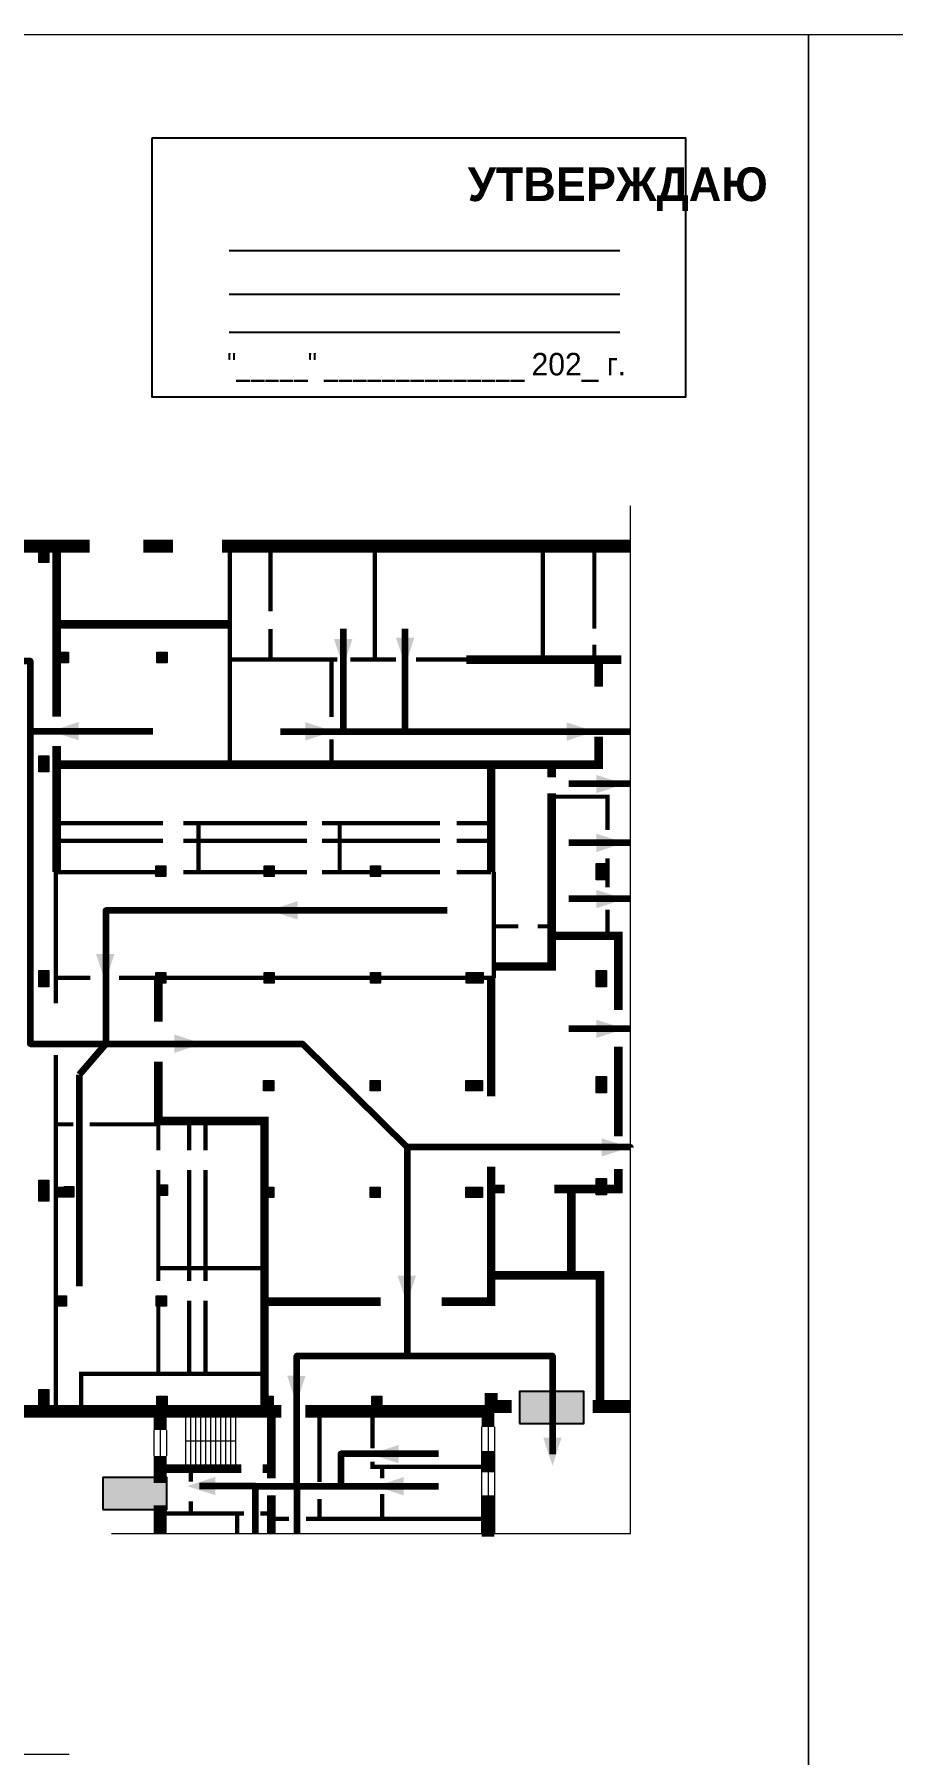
# Model space of a CAD drawing. Header units: millimetres. Extents: x 13810 to 67229, y 12374 to 21950.
# Drawn here: x 37047.2 to 37200, y 15426.2 to 15732.6 of the extents above; entities that cross this region are included whole.
import ezdxf

# ---------------------------------------------------------------- set-up
doc = ezdxf.new("R2010")
doc.units = ezdxf.units.MM
doc.layers.add('План_Штампы', color=7, linetype='Continuous')
doc.styles.add('обычный', font='arial.ttf')

# ---------------------------------------------------------------- blocks, each defined once
blk = doc.blocks.new('A$C7B4425F7')
at = {"true_color": 0xffffff}
blk.add_hatch(color=7, dxfattribs=at).paths.add_polyline_path([(0, 0), (-16, 0), (-16, -8), (0, -8)])
h = blk.add_hatch(color=126)
h.paths.add_polyline_path([(-0.2, -0.2), (-15.8, -0.2), (-15.8, -7.8), (-0.2, -7.8)])
h.paths.add_polyline_path([(-11.76, -2.03), (-11.76, -3.66), (-11.17, -3.66, -0.568275), (-11.17, -6.18), (-12.58, -6.18), (-12.58, -2.03)], flags=16)
h.paths.add_polyline_path([(-13.33, -4.12, -0.495768), (-13.59, -6.18), (-15.03, -6.18), (-15.03, -2.03), (-13.59, -2.03, -0.487973)], flags=16)
h.paths.add_polyline_path([(-10.25, -2.03), (-9.48, -2.03), (-9.48, -6.18), (-10.25, -6.18)], flags=16)
h.paths.add_polyline_path([(-13.84, -3.69), (-14.24, -3.69), (-14.24, -3.03), (-13.9, -3.03, -0.692621)], flags=0)
h.paths.add_polyline_path([(-9.15, -2.03), (-8.4, -2.03), (-8.04, -3.07), (-7.68, -2.03), (-6.93, -2.03), (-7.64, -4.1), (-6.93, -6.18), (-7.68, -6.18), (-8.04, -5.14), (-8.4, -6.18), (-9.15, -6.18), (-8.44, -4.1)], flags=16)
h.paths.add_polyline_path([(-11.76, -4.46), (-11.42, -4.46, -0.692621), (-11.36, -5.12), (-11.76, -5.12)], flags=0)
h.paths.add_polyline_path([(-13.9, -5.2), (-14.24, -5.2), (-14.24, -4.55), (-13.84, -4.55, -0.708038)], flags=0)
edge = h.paths.add_edge_path(flags=16)
edge.add_ellipse((-5.51, -4.08), major_axis=(0, 2.05), ratio=0.586184, start_angle=0, end_angle=360)
edge = h.paths.add_edge_path(flags=0)
edge.add_ellipse((-5.51, -4.08), major_axis=(0, 1.14), ratio=0.454828, start_angle=0, end_angle=360)
h.paths.add_polyline_path([(-4.13, -4.96, 0.377264), (-3.48, -4.52, 0.0555), (-3.16, -2.03), (-1.66, -2.03), (-1.66, -4.96), (-0.96, -4.96), (-0.96, -7.01), (-1.75, -7.01), (-1.75, -6.18), (-3.3, -6.18), (-3.3, -7.02), (-4.13, -7.02)], flags=16)
h.paths.add_polyline_path([(-2.73, -2.91), (-2.28, -2.91), (-2.28, -4.96), (-3.05, -4.96, 0.079136)], flags=0)
at = {"color": 126}
blk.add_lwpolyline([(-16, -8), (0, -8), (0, 0), (-16, 0)], close=True, dxfattribs=at)

msp = doc.modelspace()

# ---------------------------------------------------------------- hatches: boundary and pattern name
at = {"lineweight": 0}
h = msp.add_hatch(color=256, dxfattribs=at)
h.dxf.hatch_style = 1
h.paths.add_polyline_path([(37047.98, 15638.57), (37049.78, 15638.57), (37049.78, 15641.46), (37047.98, 15641.46)])
h = msp.add_hatch(color=256, dxfattribs=at)
h.dxf.hatch_style = 1
h.paths.add_polyline_path([(37053.28, 15620.71), (37053.28, 15622.58), (37051.48, 15622.58), (37051.48, 15620.71)])
h = msp.add_hatch(color=256, dxfattribs=at)
h.dxf.hatch_style = 1
h.paths.add_polyline_path([(37070.81, 15620.71), (37070.81, 15622.58), (37069.01, 15622.58), (37069.01, 15620.71)])
h = msp.add_hatch(color=256, dxfattribs=at)
h.dxf.hatch_style = 1
h.paths.add_polyline_path([(37047.98, 15601.26), (37049.78, 15601.26), (37049.78, 15604.15), (37047.98, 15604.15)])
h = msp.add_hatch(color=256, dxfattribs=at)
h.dxf.hatch_style = 1
h.paths.add_polyline_path([(37070.62, 15582.64), (37070.62, 15584.51), (37068.82, 15584.51), (37068.82, 15582.64)])
h = msp.add_hatch(color=256, dxfattribs=at)
h.dxf.hatch_style = 1
h.paths.add_polyline_path([(37089.91, 15582.64), (37089.91, 15584.51), (37088.11, 15584.51), (37088.11, 15582.64)])
h = msp.add_hatch(color=256, dxfattribs=at)
h.dxf.hatch_style = 1
h.paths.add_polyline_path([(37108.85, 15582.64), (37108.85, 15584.51), (37107.05, 15584.51), (37107.05, 15582.64)])
h = msp.add_hatch(color=256, dxfattribs=at)
h.dxf.hatch_style = 1
h.paths.add_polyline_path([(37147.25, 15582.05), (37149.05, 15582.05), (37149.05, 15584.94), (37147.25, 15584.94)])
h = msp.add_hatch(color=256, dxfattribs=at)
h.dxf.hatch_style = 1
h.paths.add_polyline_path([(37047.98, 15562.99), (37049.78, 15562.99), (37049.78, 15565.88), (37047.98, 15565.88)])
h = msp.add_hatch(color=256, dxfattribs=at)
h.dxf.hatch_style = 1
h.paths.add_polyline_path([(37047.98, 15562.99), (37049.78, 15562.99), (37049.78, 15565.88), (37047.98, 15565.88)])
h = msp.add_hatch(color=256, dxfattribs=at)
h.dxf.hatch_style = 1
h.paths.add_polyline_path([(37070.62, 15563.63), (37070.62, 15565.51), (37068.82, 15565.51), (37068.82, 15563.63)])
h = msp.add_hatch(color=256, dxfattribs=at)
h.dxf.hatch_style = 1
h.paths.add_polyline_path([(37089.91, 15563.63), (37089.91, 15565.51), (37088.11, 15565.51), (37088.11, 15563.63)])
h = msp.add_hatch(color=256, dxfattribs=at)
h.dxf.hatch_style = 1
h.paths.add_polyline_path([(37108.85, 15563.63), (37108.85, 15565.51), (37107.05, 15565.51), (37107.05, 15563.63)])
h = msp.add_hatch(color=256, dxfattribs=at)
h.dxf.hatch_style = 1
h.paths.add_polyline_path([(37127.09, 15563.63), (37127.09, 15565.51), (37124.1, 15565.51), (37124.1, 15563.63)])
h = msp.add_hatch(color=256, dxfattribs=at)
h.dxf.hatch_style = 1
h.paths.add_polyline_path([(37147.25, 15562.99), (37149.05, 15562.99), (37149.05, 15565.88), (37147.25, 15565.88)])
h = msp.add_hatch(color=256, dxfattribs=at)
h.dxf.hatch_style = 1
h.paths.add_polyline_path([(37089.82, 15544.44), (37089.82, 15546.31), (37088.02, 15546.31), (37088.02, 15544.44)])
h = msp.add_hatch(color=256, dxfattribs=at)
h.dxf.hatch_style = 1
h.paths.add_polyline_path([(37108.76, 15544.44), (37108.76, 15546.31), (37106.96, 15546.31), (37106.96, 15544.44)])
h = msp.add_hatch(color=256, dxfattribs=at)
h.dxf.hatch_style = 1
h.paths.add_polyline_path([(37127, 15544.44), (37127, 15546.31), (37124.01, 15546.31), (37124.01, 15544.44)])
h = msp.add_hatch(color=256, dxfattribs=at)
h.dxf.hatch_style = 1
h.paths.add_polyline_path([(37147.25, 15544.12), (37149.05, 15544.12), (37149.05, 15547), (37147.25, 15547)])
h = msp.add_hatch(color=256, dxfattribs=at)
h.dxf.hatch_style = 1
h.paths.add_polyline_path([(37047.98, 15525.67), (37049.78, 15525.67), (37049.78, 15528.56), (37047.98, 15528.56)])
h = msp.add_hatch(color=256, dxfattribs=at)
h.dxf.hatch_style = 1
h.paths.add_polyline_path([(37047.98, 15525.67), (37049.78, 15525.67), (37049.78, 15528.56), (37047.98, 15528.56)])
h = msp.add_hatch(color=256, dxfattribs=at)
h.dxf.hatch_style = 1
h.paths.add_polyline_path([(37047.98, 15524.81), (37049.78, 15524.81), (37049.78, 15527.7), (37047.98, 15527.7)])
h = msp.add_hatch(color=256, dxfattribs=at)
h.dxf.hatch_style = 1
h.paths.add_polyline_path([(37054.22, 15525.51), (37054.22, 15527.38), (37050.99, 15527.38), (37050.99, 15525.51)])
h = msp.add_hatch(color=256, dxfattribs=at)
h.dxf.hatch_style = 1
h.paths.add_polyline_path([(37070.87, 15525.81), (37070.87, 15527.68), (37069.07, 15527.68), (37069.07, 15525.81)])
h = msp.add_hatch(color=256, dxfattribs=at)
h.dxf.hatch_style = 1
h.paths.add_polyline_path([(37089.82, 15525.44), (37089.82, 15527.31), (37088.02, 15527.31), (37088.02, 15525.44)])
h = msp.add_hatch(color=256, dxfattribs=at)
h.dxf.hatch_style = 1
h.paths.add_polyline_path([(37108.76, 15525.44), (37108.76, 15527.31), (37106.96, 15527.31), (37106.96, 15525.44)])
h = msp.add_hatch(color=256, dxfattribs=at)
h.dxf.hatch_style = 1
h.paths.add_polyline_path([(37127, 15525.44), (37127, 15527.31), (37124.01, 15527.31), (37124.01, 15525.44)])
h = msp.add_hatch(color=256, dxfattribs=at)
h.dxf.hatch_style = 1
h.paths.add_polyline_path([(37147.25, 15525.92), (37149.05, 15525.92), (37149.05, 15528.81), (37147.25, 15528.81)])
h = msp.add_hatch(color=256, dxfattribs=at)
h.dxf.hatch_style = 1
h.paths.add_polyline_path([(37052.92, 15506.08), (37052.92, 15507.95), (37051.12, 15507.95), (37051.12, 15506.08)])
h = msp.add_hatch(color=256, dxfattribs=at)
h.dxf.hatch_style = 1
h.paths.add_polyline_path([(37070.7, 15506.08), (37070.7, 15507.95), (37068.9, 15507.95), (37068.9, 15506.08)])
h = msp.add_hatch(color=256, dxfattribs=at)
h.dxf.hatch_style = 1
h.paths.add_polyline_path([(37047.98, 15488.36), (37049.78, 15488.36), (37049.78, 15491.25), (37047.98, 15491.25)])
h = msp.add_hatch(color=256, dxfattribs=at)
h.dxf.hatch_style = 1
h.paths.add_polyline_path([(37070.81, 15488.22), (37070.81, 15490.09), (37069.01, 15490.09), (37069.01, 15488.22)])
h = msp.add_hatch(color=256, dxfattribs=at)
h.dxf.hatch_style = 1
h.paths.add_polyline_path([(37089.71, 15488.22), (37089.71, 15490.09), (37087.91, 15490.09), (37087.91, 15488.22)])
h = msp.add_hatch(color=256, dxfattribs=at)
h.dxf.hatch_style = 1
h.paths.add_polyline_path([(37109.06, 15488.22), (37109.06, 15490.09), (37107.26, 15490.09), (37107.26, 15488.22)])
h = msp.add_hatch(color=256, dxfattribs=at)
h.dxf.hatch_style = 1
h.paths.add_polyline_path([(37047.98, 15486.92), (37049.78, 15486.92), (37049.78, 15489.81), (37047.98, 15489.81)])

# ---------------------------------------------------------------- linework, layer by layer
at = {"color": 126, "lineweight": 0, "true_color": 0x008754}
for points in [[(36585.05, 15732.64), (37185.05, 15732.64), (37185.05, 15337.64), (36585.05, 15337.64)], [(36585.05, 15732.64), (37185.05, 15732.64), (37185.05, 15337.64), (36585.05, 15337.64)], [(36585.05, 15732.64), (37185.05, 15732.64), (37185.05, 15337.64), (36585.05, 15337.64)], [(36585.05, 15732.64), (37185.05, 15732.64), (37185.05, 15337.64), (36585.05, 15337.64)], [(37185.05, 15732.64), (37785.05, 15732.64), (37785.05, 15337.64), (37185.05, 15337.64)], [(37185.05, 15732.64), (37785.05, 15732.64), (37785.05, 15337.64), (37185.05, 15337.64)], [(37185.05, 15732.64), (37785.05, 15732.64), (37785.05, 15337.64), (37185.05, 15337.64)], [(37185.05, 15732.64), (37785.05, 15732.64), (37785.05, 15337.64), (37185.05, 15337.64)]]:
    msp.add_lwpolyline(points, close=True, dxfattribs=at)
msp.add_lwpolyline([(37068.14, 15714.2), (37163.14, 15714.2), (37163.14, 15668), (37068.14, 15668)], close=True)
for points in [[(37081.89, 15694.15), (37151.42, 15694.15)], [(37081.89, 15686.39), (37151.42, 15686.39)], [(37081.89, 15679.61), (37151.42, 15679.61)]]:
    msp.add_lwpolyline(points)
at = {"lineweight": 0}
for points in [[(37060.9, 15465.62), (37153.37, 15465.62), (37153.37, 15648.68)], [(37047.98, 15641.46), (37049.78, 15641.46), (37049.78, 15638.57), (37047.98, 15638.57), (37047.98, 15641.46)], [(37051.48, 15622.58), (37053.28, 15622.58), (37053.28, 15620.71), (37051.48, 15620.71), (37051.48, 15622.58)], [(37069.01, 15622.58), (37070.81, 15622.58), (37070.81, 15620.71), (37069.01, 15620.71), (37069.01, 15622.58)], [(37047.98, 15604.15), (37049.78, 15604.15), (37049.78, 15601.26), (37047.98, 15601.26), (37047.98, 15604.15)], [(37068.82, 15584.51), (37070.62, 15584.51), (37070.62, 15582.64), (37068.82, 15582.64), (37068.82, 15584.51)], [(37088.11, 15584.51), (37089.91, 15584.51), (37089.91, 15582.64), (37088.11, 15582.64), (37088.11, 15584.51)], [(37107.05, 15584.51), (37108.85, 15584.51), (37108.85, 15582.64), (37107.05, 15582.64), (37107.05, 15584.51)], [(37147.25, 15584.94), (37149.05, 15584.94), (37149.05, 15582.05), (37147.25, 15582.05), (37147.25, 15584.94)], [(37047.98, 15565.88), (37049.78, 15565.88), (37049.78, 15562.99), (37047.98, 15562.99), (37047.98, 15565.88)], [(37047.98, 15565.88), (37049.78, 15565.88), (37049.78, 15562.99), (37047.98, 15562.99), (37047.98, 15565.88)], [(37068.82, 15565.51), (37070.62, 15565.51), (37070.62, 15563.63), (37068.82, 15563.63), (37068.82, 15565.51)], [(37088.11, 15565.51), (37089.91, 15565.51), (37089.91, 15563.63), (37088.11, 15563.63), (37088.11, 15565.51)], [(37107.05, 15565.51), (37108.85, 15565.51), (37108.85, 15563.63), (37107.05, 15563.63), (37107.05, 15565.51)], [(37124.1, 15565.51), (37127.09, 15565.51), (37127.09, 15563.63), (37124.1, 15563.63), (37124.1, 15565.51)], [(37147.25, 15565.88), (37149.05, 15565.88), (37149.05, 15562.99), (37147.25, 15562.99), (37147.25, 15565.88)], [(37088.02, 15546.31), (37089.82, 15546.31), (37089.82, 15544.44), (37088.02, 15544.44), (37088.02, 15546.31)], [(37106.96, 15546.31), (37108.76, 15546.31), (37108.76, 15544.44), (37106.96, 15544.44), (37106.96, 15546.31)], [(37124.01, 15546.31), (37127, 15546.31), (37127, 15544.44), (37124.01, 15544.44), (37124.01, 15546.31)], [(37147.25, 15547), (37149.05, 15547), (37149.05, 15544.12), (37147.25, 15544.12), (37147.25, 15547)], [(37047.98, 15528.56), (37049.78, 15528.56), (37049.78, 15525.67), (37047.98, 15525.67), (37047.98, 15528.56)], [(37047.98, 15528.56), (37049.78, 15528.56), (37049.78, 15525.67), (37047.98, 15525.67), (37047.98, 15528.56)], [(37047.98, 15527.7), (37049.78, 15527.7), (37049.78, 15524.81), (37047.98, 15524.81), (37047.98, 15527.7)], [(37052.42, 15527.38), (37054.22, 15527.38), (37054.22, 15525.51), (37050.99, 15525.51), (37050.99, 15527.38)], [(37069.07, 15527.68), (37070.87, 15527.68), (37070.87, 15525.81), (37069.07, 15525.81), (37069.07, 15527.68)], [(37088.02, 15527.31), (37089.82, 15527.31), (37089.82, 15525.44), (37088.02, 15525.44), (37088.02, 15527.31)], [(37106.96, 15527.31), (37108.76, 15527.31), (37108.76, 15525.44), (37106.96, 15525.44), (37106.96, 15527.31)], [(37124.01, 15527.31), (37127, 15527.31), (37127, 15525.44), (37124.01, 15525.44), (37124.01, 15527.31)], [(37147.25, 15528.81), (37149.05, 15528.81), (37149.05, 15525.92), (37147.25, 15525.92), (37147.25, 15528.81)], [(37051.12, 15507.95), (37052.92, 15507.95), (37052.92, 15506.08), (37051.12, 15506.08), (37051.12, 15507.95)], [(37068.9, 15507.95), (37070.7, 15507.95), (37070.7, 15506.08), (37068.9, 15506.08), (37068.9, 15507.95)], [(37047.98, 15491.25), (37049.78, 15491.25), (37049.78, 15488.36), (37047.98, 15488.36), (37047.98, 15491.25)], [(37069.01, 15490.09), (37070.81, 15490.09), (37070.81, 15488.22), (37069.01, 15488.22), (37069.01, 15490.09)], [(37087.91, 15490.09), (37089.71, 15490.09), (37089.71, 15488.22), (37087.91, 15488.22), (37087.91, 15490.09)], [(37107.26, 15490.09), (37109.06, 15490.09), (37109.06, 15488.22), (37107.26, 15488.22), (37107.26, 15490.09)], [(37047.98, 15489.81), (37049.78, 15489.81), (37049.78, 15486.92), (37047.98, 15486.92), (37047.98, 15489.81)], [(37074.12, 15487.36), (37074.12, 15477.16)], [(37075.01, 15487.36), (37075.01, 15477.16)], [(37075.01, 15487.36), (37075.01, 15477.16)], [(37075.89, 15487.36), (37075.89, 15477.16)], [(37075.89, 15487.36), (37075.89, 15477.16)], [(37076.78, 15487.36), (37076.78, 15477.16)], [(37076.78, 15487.36), (37076.78, 15477.16)], [(37077.66, 15487.36), (37077.66, 15477.16)], [(37077.66, 15487.36), (37077.66, 15477.16)], [(37078.55, 15487.36), (37078.55, 15477.16)], [(37078.55, 15487.36), (37078.55, 15477.16)], [(37079.43, 15487.36), (37079.43, 15477.16)], [(37079.43, 15487.36), (37079.43, 15477.16)], [(37080.32, 15487.36), (37080.32, 15477.16)], [(37080.32, 15487.36), (37080.32, 15477.16)], [(37081.21, 15487.36), (37081.21, 15477.16)], [(37081.21, 15487.36), (37081.21, 15477.16)], [(37082.09, 15487.36), (37082.09, 15477.16)], [(37082.09, 15487.36), (37082.09, 15477.16)], [(37082.98, 15487.36), (37082.98, 15477.16)], [(37068.46, 15484.01), (37068.46, 15479.41)], [(37069.6, 15484.01), (37069.6, 15479.41)], [(37069.6, 15484.01), (37069.6, 15479.41)], [(37070.74, 15484.01), (37070.74, 15479.41)], [(37126.84, 15484.57), (37126.84, 15465.62)], [(37127.98, 15484.57), (37127.98, 15465.62)], [(37127.98, 15484.57), (37127.98, 15465.62)], [(37129.13, 15484.57), (37129.13, 15465.62)], [(37082.98, 15482.07), (37074.12, 15482.07)], [(37053.36, 15426.21), (37032.8, 15426.21)]]:
    msp.add_lwpolyline(points, dxfattribs=at)
for points, const_width in [([(37057.01, 15641.46), (36614.76, 15641.46)], 2.29), ([(37051.16, 15611.08), (37051.16, 15641.46)], 1.52), ([(37071.9, 15641.46), (37066.62, 15641.46)], 2.29), ([(37153.37, 15641.46), (37080.63, 15641.46)], 2.29), ([(37082.01, 15641.46), (37082.01, 15602.54)], 0.762), ([(37089.26, 15629.86), (37089.26, 15641.46)], 0.762), ([(37107.83, 15621.27), (37107.83, 15641.46)], 0.762), ([(37137.72, 15621.27), (37137.72, 15641.46)], 0.762), ([(37146.91, 15626.8), (37146.91, 15641.46)], 0.762), ([(37082.01, 15627.54), (37051.16, 15627.54)], 1.52), ([(37089.26, 15621.27), (37089.26, 15626.74)], 0.762), ([(37151.73, 15621.27), (37124.09, 15621.27)], 1.52), ([(37146.91, 15621.27), (37146.91, 15623.91)], 0.762), ([(37147.67, 15621.27), (37147.67, 15616.44)], 1.52), ([(37101.15, 15621.27), (37082.01, 15621.27)], 0.762), ([(37100.09, 15611.03), (37100.09, 15621.27)], 0.762), ([(37111.6, 15621.27), (37103.47, 15621.27)], 0.762), ([(37124.09, 15621.27), (37115.13, 15621.27)], 0.762), ([(37147.67, 15607.53), (37147.67, 15602.54), (37051.16, 15602.54)], 1.52), ([(37051.16, 15605.86), (37051.16, 15583.42)], 1.52), ([(37100.09, 15602.54), (37100.09, 15607.07)], 0.762), ([(37128.53, 15583.42), (37128.53, 15602.54)], 1.52), ([(37139.31, 15600.28), (37139.31, 15602.54)], 1.52), ([(37129.01, 15566.59), (37139.31, 15566.59), (37139.31, 15597.42)], 1.52), ([(37149.25, 15590.93), (37149.25, 15596.85), (37139.31, 15596.85)], 0.762), ([(37070.08, 15592.15), (37051.16, 15592.15)], 0.762), ([(37095.72, 15592.15), (37073.72, 15592.15)], 0.762), ([(37076.4, 15592.15), (37076.4, 15583.42)], 0.762), ([(37119.45, 15592.15), (37098.4, 15592.15)], 0.762), ([(37101.56, 15583.42), (37101.56, 15592.15)], 0.762), ([(37128.53, 15592.15), (37122.42, 15592.15)], 0.762), ([(37070.08, 15589), (37051.16, 15589)], 0.762), ([(37095.72, 15589), (37073.72, 15589)], 0.762), ([(37119.45, 15589), (37098.4, 15589)], 0.762), ([(37128.53, 15589), (37122.42, 15589)], 0.762), ([(37149.25, 15580.72), (37149.25, 15585.87)], 0.762), ([(37057.16, 15564.57), (37050.99, 15564.57), (37050.99, 15583.42)], 0.762), ([(37070.08, 15583.42), (37051.16, 15583.42)], 0.762), ([(37095.72, 15583.42), (37073.72, 15583.42)], 0.762), ([(37119.45, 15583.42), (37098.4, 15583.42)], 0.762), ([(37128.53, 15583.42), (37122.42, 15583.42)], 0.762), ([(37129.01, 15564.57), (37129.01, 15583.42)], 0.762), ([(37149.25, 15572.06), (37149.25, 15576.71)], 0.762), ([(37133.39, 15573.75), (37129.01, 15573.75)], 0.762), ([(37139.31, 15573.75), (37136.83, 15573.75)], 0.762), ([(37151.2, 15558.85), (37151.2, 15572.06), (37139.31, 15572.06)], 1.52), ([(37050.99, 15564.57), (37050.99, 15560.04)], 0.762), ([(37128.53, 15564.57), (37062.24, 15564.57)], 0.762), ([(37069.27, 15564.57), (37069.27, 15556.79)], 1.52), ([(37128.53, 15543.45), (37128.53, 15564.95)], 1.52), ([(37151.2, 15536.32), (37151.2, 15552.29)], 1.52), ([(37050.99, 15550.85), (37050.99, 15487.36)], 0.762), ([(37069.27, 15549.67), (37069.27, 15539.08), (37088.16, 15539.08), (37088.16, 15487.36)], 1.52), ([(37074.77, 15533.85), (37074.77, 15539.08)], 0.762), ([(37077.68, 15539.08), (37077.68, 15533.85)], 0.762), ([(37054.13, 15538.48), (37050.99, 15538.48)], 0.762), ([(37069.27, 15538.48), (37057.05, 15538.48)], 0.762), ([(37069.27, 15538.48), (37069.27, 15533.85)], 0.762), ([(37069.27, 15530.36), (37069.27, 15510.56)], 0.762), ([(37074.77, 15510.56), (37074.77, 15530.36)], 0.762), ([(37077.68, 15530.36), (37077.68, 15510.56)], 0.762), ([(37119.72, 15506.9), (37128.53, 15506.9), (37128.53, 15530.94)], 1.52), ([(37139.79, 15526.98), (37151.2, 15526.98), (37151.2, 15530.5)], 1.52), ([(37130.94, 15526.98), (37128.53, 15526.98)], 1.52), ([(37142.83, 15511.6), (37142.83, 15526.98)], 1.52), ([(37069.27, 15512.87), (37088.16, 15512.87)], 0.762), ([(37147.93, 15488.23), (37147.93, 15511.6), (37128.53, 15511.6)], 1.52), ([(37069.27, 15507.05), (37069.27, 15494.04)], 0.762), ([(37074.77, 15494.04), (37074.77, 15507.05)], 0.762), ([(37077.68, 15507.05), (37077.68, 15494.04)], 0.762), ([(37108.84, 15506.9), (37088.16, 15506.9)], 1.52), ([(37088.16, 15494.04), (37055.53, 15494.04), (37055.53, 15487.36)], 0.762), ([(37132.2, 15488.23), (37128.53, 15488.23), (37128.53, 15490.65)], 2.29), ([(37091.18, 15487.36), (36654.03, 15487.36)], 2.29), ([(37069.6, 15487.36), (37069.6, 15484.01)], 2.29), ([(37089.39, 15475.44), (37089.39, 15487.36)], 1.52), ([(37095.43, 15487.36), (37127.98, 15487.36), (37127.98, 15484.57)], 2.29), ([(37097.98, 15474.78), (37097.98, 15487.36)], 0.762), ([(37107.42, 15487.36), (37107.42, 15480.78)], 0.762), ([(37153.37, 15488.23), (37146.63, 15488.23)], 2.29), ([(37127.98, 15480.28), (37127.98, 15476.48)], 2.29), ([(37069.6, 15479.41), (37069.6, 15474.62)], 2.29), ([(37084.06, 15477.16), (37069.6, 15477.16)], 1.52), ([(37089.39, 15477.16), (37087.86, 15477.16)], 1.52), ([(37107.42, 15478.39), (37107.42, 15477.47), (37127.98, 15477.47)], 0.762), ([(37109.13, 15477.47), (37109.13, 15475.45)], 0.762), ([(37075.05, 15474.83), (37075.05, 15477.16)], 0.762), ([(37069.6, 15470.61), (37069.6, 15465.62)], 2.29), ([(37075.05, 15469.14), (37075.05, 15471.34)], 0.762), ([(37089.39, 15465.62), (37089.39, 15472.38)], 1.52), ([(37097.98, 15468.22), (37097.98, 15471.72)], 0.762), ([(37109.13, 15472.63), (37109.13, 15468.22)], 0.762), ([(37127.98, 15472.37), (37127.98, 15465.03)], 2.29), ([(37084.55, 15469.14), (37069.6, 15469.14)], 0.762), ([(37083.32, 15469.14), (37083.32, 15465.62)], 0.762), ([(37089.39, 15469.14), (37087.43, 15469.14)], 0.762), ([(37089.39, 15468.22), (37092.52, 15468.22)], 0.762), ([(37095.59, 15468.22), (37127.98, 15468.22)], 0.762)]:
    msp.add_lwpolyline(points, dxfattribs=dict(at, const_width=const_width))
at = {"color": 126, "lineweight": 100, "true_color": 0x008754}
for points in [[(37102.17, 15626.76), (37102.17, 15608.42), (37102.17, 15608.42)], [(37113.24, 15608.42), (37113.24, 15626.76)], [(36849.61, 15506.19), (36849.61, 15621.07), (37046.42, 15621.07), (37046.42, 15608.5), (37068.28, 15608.5)], [(37046.42, 15608.5), (37046.42, 15552.85), (37059.93, 15552.85)], [(37153.37, 15608.42), (37091.04, 15608.42)], [(37153.37, 15599.11), (37142.36, 15599.11)], [(37153.37, 15588.65), (37142.36, 15588.65)], [(37120.71, 15576.55), (37059.93, 15576.55), (37059.93, 15552.85), (37094.94, 15552.85), (37113.59, 15534.43)], [(37153.37, 15578.63), (37142.36, 15578.63)], [(37153.37, 15555.51), (37142.36, 15555.51)], [(37059.93, 15552.85), (37055.18, 15547.3)], [(37055.18, 15547.3), (37055.18, 15509.65)], [(37153.37, 15534.43), (37153.37, 15534.43), (37113.59, 15534.43), (37113.59, 15497.25), (37139.46, 15497.25), (37139.46, 15479.71)], [(37093.92, 15474.04), (37093.92, 15497.25), (37113.59, 15497.25)], [(37119.17, 15479.81), (37101.74, 15479.81), (37101.74, 15474.04)], [(37086.58, 15465.62), (37086.58, 15474.04), (37076.61, 15474.04)], [(37086.58, 15474.04), (37119.17, 15474.04)], [(37093.92, 15474.04), (37093.92, 15465.62)]]:
    msp.add_lwpolyline(points, dxfattribs=at)
at = {"layer": 'План_Штампы', "color": 126, "true_color": 0x008754}
for points in [[(37100.55, 15624.92), (37103.81, 15624.92), (37102.2, 15619.91)], [(37111.59, 15625.16), (37114.85, 15625.16), (37113.24, 15620.15)], [(37055.08, 15610.16), (37055.08, 15606.9), (37050.07, 15608.51)], [(37095.44, 15606.85), (37095.44, 15610.12), (37100.45, 15608.5)], [(37141.96, 15606.81), (37141.97, 15610.07), (37146.97, 15608.46)], [(37147.29, 15597.46), (37147.29, 15600.72), (37152.3, 15599.11)], [(37147.29, 15587), (37147.29, 15590.26), (37152.3, 15588.65)], [(37147.29, 15576.98), (37147.29, 15580.25), (37152.3, 15578.63)], [(37094.05, 15578.24), (37094.05, 15574.97), (37089.04, 15576.58)], [(37058.18, 15568.8), (37061.44, 15568.8), (37059.83, 15563.79)], [(37072.13, 15551.22), (37072.13, 15554.48), (37077.14, 15552.87)], [(37147.29, 15553.86), (37147.29, 15557.12), (37152.3, 15555.51)], [(37148.2, 15532.74), (37148.2, 15536), (37153.21, 15534.39)], [(37111.88, 15511.54), (37115.14, 15511.53), (37113.53, 15506.53)], [(37092.21, 15493.69), (37095.47, 15493.68), (37093.86, 15488.67)], [(37112.05, 15481.37), (37112.04, 15478.11), (37107.03, 15479.72)], [(37137.81, 15482.67), (37141.07, 15482.67), (37139.46, 15477.66)], [(37079.41, 15475.68), (37079.41, 15472.42), (37074.4, 15474.03)], [(37112.98, 15475.65), (37112.97, 15472.39), (37107.96, 15474)]]:
    msp.add_solid(points, dxfattribs=at)

# ---------------------------------------------------------------- block references
at = {"layer": 'План_Штампы', "xscale": 0.7128000000000002, "yscale": 0.7128000000000002, "zscale": 0.7128000000000002}
for p in [(37145.01, 15490.9), (37070.79, 15475.58)]:
    msp.add_blockref('A$C7B4425F7', p, dxfattribs=at)

# ---------------------------------------------------------------- texts
at = {"lineweight": 0, "attachment_point": 5, "style": 'обычный'}
for s, insert, char_height, width in [('\\pi-18,l18,t18;{\\fProxima Nova Rg|b1|i0|c204|p2;УТВЕРЖДАЮ\\H1.1997x; }', (37151.08, 15705.08), 6, 126.6484), ('{\\fArial Narrow|b0|i0|c204|p34;"_____" ______________ \\fProxima Nova Rg|b0|i0|c204|p2;202_ г. }', (37117.04, 15673.32), 4, 78.6503)]:
    msp.add_mtext(s, dxfattribs=dict(at, insert=insert, char_height=char_height, width=width))

doc.saveas('drawing.dxf')
